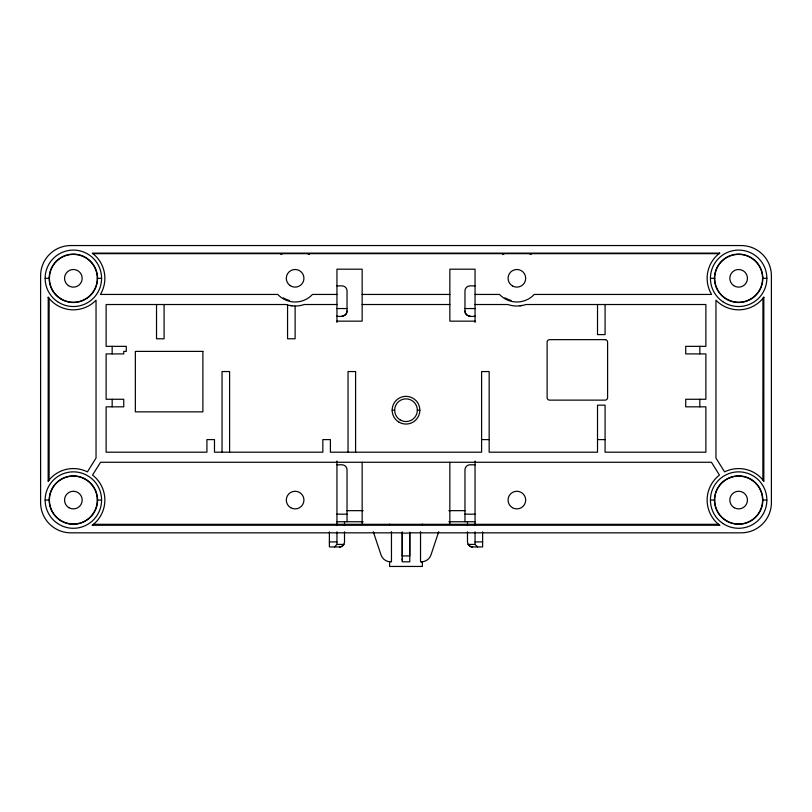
<?xml version="1.0" encoding="UTF-8"?>
<svg xmlns="http://www.w3.org/2000/svg" width="812" height="812" viewBox="0 0 812 812"><rect width="100%" height="100%" fill="white"/><g stroke="black" fill="none" stroke-linecap="round" stroke-linejoin="round"><path stroke-width="1.22" d="M389.618 561.772L389.618 566.451L422.382 566.451L422.382 561.762M409.776 532.134L409.776 561.813L402.224 561.813L402.224 532.134L402.224 556.25M336.95 285.875L341.994 285.875A5.045 5.045 0 0 1 347.028 290.909L347.028 311.067C347.15 316.071 340.644 317.208 336.95 316.112M438.724 531.698L430.979 554.921A10.079 10.079 0 0 1 421.418 561.813L420.535 561.813L420.535 531.698M48.172 481.161L49.126 479.953L49.126 298.43L48.233 297.304L48.172 481.161A31.495 31.495 0 0 1 87.412 471.884L96.039 458.069L96.039 300.176A31.495 31.495 0 0 1 48.172 297.222M763.767 297.304L763.828 297.222A31.495 31.495 0 0 1 715.961 300.176L715.961 458.069L724.588 471.884A31.495 31.495 0 0 1 763.828 481.161L763.828 297.222L762.935 298.359L762.874 479.953L763.767 481.08M334.432 546.943L336.95 544.426L336.95 531.819M719.036 253.659L92.964 253.659M92.274 525.262L93.481 524.308L718.518 524.308L719.726 525.262A31.495 31.495 0 0 1 719.462 475.081L711.454 462.272L100.546 462.272L92.538 475.081A31.495 31.495 0 0 1 92.274 525.262L719.726 525.262M719.645 253.182L719.726 253.121A31.495 31.495 0 0 0 711.586 294.441L534.225 294.441A23.69 23.69 0 0 1 499.532 294.441L475.05 294.441M422.078 561.792L421.418 561.813M336.95 294.441L312.468 294.441A23.69 23.69 0 0 1 277.775 294.441L100.414 294.441A31.495 31.495 0 0 0 92.274 253.121L719.726 253.121M45.137 278.313L49.42 278.313M97.298 278.313L101.581 278.313M710.419 278.313L714.702 278.313M762.58 278.313A23.944 23.944 0 0 0 726.669 257.577A23.944 23.944 0 0 0 726.669 299.039A23.944 23.944 0 0 0 762.58 278.313L766.863 278.313M475.05 285.875L470.006 285.875A5.045 5.045 0 0 0 464.971 290.909L464.971 311.067C464.85 316.071 471.356 317.208 475.05 316.112M362.152 294.441L449.848 294.441M336.95 304.52L304.155 304.52A27.72 27.72 0 0 1 286.088 304.52L106.118 304.52L106.118 346.348L126.276 346.348L126.276 351.393L123.759 351.393L123.759 353.91L106.118 353.91L106.118 399.271L123.759 399.271L123.759 406.832L106.118 406.832L106.118 452.193L206.918 452.193L206.918 439.596L214.48 439.596L214.48 452.193L322.841 452.193L322.841 439.596L330.403 439.596L330.403 452.193L481.597 452.193L481.597 371.551L489.159 371.551L489.159 452.193L597.52 452.193L597.52 405.168L605.082 405.168L605.082 452.193L705.882 452.193L705.882 406.832L685.724 406.832L685.724 399.271L705.882 399.271L705.882 353.91L685.724 353.91L685.724 346.348L705.882 346.348L705.882 304.52L525.912 304.52A27.72 27.72 0 0 1 507.845 304.52L475.05 304.52M362.152 304.52L449.848 304.52M336.95 308.55L347.028 308.55M464.971 308.55L475.05 308.55M336.95 321.156L362.152 321.156L362.152 269.188L336.95 269.188L336.95 322.415M475.05 321.156L449.848 321.156L449.848 269.188L475.05 269.188L475.05 322.415M392.145 410.212L394.662 410.212M417.338 410.212L419.855 410.212M481.597 439.596L489.159 439.596M597.52 439.596L605.082 439.596M336.95 464.789L341.994 464.789A5.045 5.045 0 0 1 347.028 469.833L347.028 521.74M475.05 464.789L470.006 464.789A5.045 5.045 0 0 0 464.971 469.833L464.971 521.74M45.137 500.07L49.42 500.07M97.298 500.07A23.944 23.944 0 0 0 61.387 479.344A23.944 23.944 0 0 0 61.387 520.807A23.944 23.944 0 0 0 97.298 500.07L101.581 500.07M710.419 500.07L714.702 500.07M762.58 500.07A23.944 23.944 0 0 1 726.669 520.807A23.944 23.944 0 0 1 726.669 479.344A23.944 23.944 0 0 1 762.58 500.07L766.863 500.07M346.917 510.657L363.157 510.657M448.843 510.657L465.083 510.657M336.95 514.179L347.028 514.179M464.971 514.179L475.05 514.179M336.95 521.74L363.157 521.74M448.843 521.74L475.05 521.74M389.861 524.613L389.689 524.613A5.055 5.055 0 0 1 389.709 524.116M422.138 524.613L422.311 524.613A5.055 5.055 0 0 0 422.291 524.116M402.224 532.834L70.837 532.834A30.237 30.237 0 0 1 40.6 502.587L40.6 275.796A30.237 30.237 0 0 1 70.837 245.549L741.163 245.549A30.237 30.237 0 0 1 771.4 275.796L771.4 502.587A30.237 30.237 0 0 1 741.163 532.834L409.776 532.834M402.224 533.088L409.776 533.088L409.776 555.936L402.224 555.936M329.388 541.908L336.95 541.908M475.05 541.908L482.612 541.908M336.95 544.426L343.841 544.426M468.159 544.426L475.05 544.426L477.568 546.943M373.276 531.698L381.021 554.921A10.079 10.079 0 0 0 390.582 561.813L391.465 561.813L391.465 531.698M699.832 346.348L699.832 353.91M699.832 399.271L699.832 406.832M605.082 304.52L605.082 334.605L597.52 334.605L597.52 304.52M482.612 531.85L482.612 546.943L472.523 546.943A5.045 5.045 0 0 1 467.489 541.908L467.489 531.819M475.05 461.013L475.05 525.526M475.05 531.819L475.05 544.426M467.489 521.74L467.489 525.526M449.848 462.272L449.848 524.308M402.224 558.341L402.224 560.138M362.152 462.272L362.152 524.308M355.595 452.193L355.595 371.551L348.043 371.551L348.043 452.193M344.511 521.74L344.511 525.526M344.511 531.819L344.511 541.908A5.045 5.045 0 0 1 339.477 546.943L329.388 546.943L329.388 531.85M336.95 461.013L336.95 525.526M295.121 306.033L295.121 338.787L287.56 338.787L287.56 304.977M229.603 452.193L229.603 371.551L222.041 371.551L222.041 452.193M164.085 304.52L164.085 338.787L156.523 338.787L156.523 304.52M112.168 346.348L112.168 353.91M112.168 399.271L112.168 406.832M521.913 305.393A27.547 27.547 0 0 1 519.913 305.688M502.679 254.501A27.72 27.72 0 0 1 504.496 253.517M529.262 253.517A27.72 27.72 0 0 1 531.078 254.501M280.922 254.501A27.72 27.72 0 0 1 282.738 253.517M307.504 253.517A27.72 27.72 0 0 1 309.321 254.501M292.087 305.688A27.547 27.547 0 0 1 290.087 305.393M347.028 311.067A5.045 5.045 0 0 1 341.994 316.112M343.638 544.385A5.41 3.827 0 0 1 339.538 547.156M289.336 300.42A22.858 22.858 0 0 1 283.215 297.821M472.462 547.156A5.41 3.827 0 0 1 468.362 544.385M470.006 316.112A5.045 5.045 0 0 1 464.971 311.067M511.103 300.42A22.858 22.858 0 0 1 504.973 297.821M605.082 339.649L549.643 339.649A2.517 2.517 0 0 0 547.115 342.167L547.115 397.606A2.517 2.517 0 0 0 549.643 400.133L605.082 400.133A2.517 2.517 0 0 0 607.599 397.606L607.599 342.167A2.517 2.517 0 0 0 605.082 339.649M202.888 351.393L135.35 351.393L135.35 411.867L202.888 411.867L202.888 351.393M398.651 421.956A13.865 13.865 0 0 0 419.855 410.699A13.865 13.865 0 0 0 399.494 397.971A13.865 13.865 0 0 0 398.651 421.956M290.706 507.713A8.82 8.82 0 0 0 303.942 500.07A8.82 8.82 0 0 0 290.706 492.437A8.82 8.82 0 0 0 290.706 507.713M512.473 507.713A8.82 8.82 0 0 0 525.699 500.07A8.82 8.82 0 0 0 512.473 492.437A8.82 8.82 0 0 0 512.473 507.713M290.168 285.611A8.82 8.82 0 0 0 303.921 278.952A8.82 8.82 0 0 0 291.275 270.376A8.82 8.82 0 0 0 290.168 285.611M68.401 285.611A8.82 8.82 0 0 0 82.154 278.952A8.82 8.82 0 0 0 69.517 270.376A8.82 8.82 0 0 0 68.401 285.611M61.265 299.263A24.187 24.187 0 0 0 97.552 278.313A24.187 24.187 0 0 0 61.265 257.363A24.187 24.187 0 0 0 61.265 299.263M59.905 298.116A23.944 23.944 0 0 0 97.237 280.059A23.944 23.944 0 0 0 62.94 256.765A23.944 23.944 0 0 0 59.905 298.116M57.54 301.678A28.217 28.217 0 0 0 101.51 280.333A28.217 28.217 0 0 0 61.032 252.928A28.217 28.217 0 0 0 57.54 301.678M68.949 507.713A8.82 8.82 0 0 0 82.185 500.07A8.82 8.82 0 0 0 68.949 492.437A8.82 8.82 0 0 0 68.949 507.713M61.265 521.02A24.187 24.187 0 0 0 97.552 500.07A24.187 24.187 0 0 0 61.265 479.121A24.187 24.187 0 0 0 61.265 521.02M57.54 523.436A28.217 28.217 0 0 0 101.51 502.09A28.217 28.217 0 0 0 61.032 474.685A28.217 28.217 0 0 0 57.54 523.436M726.547 521.02A24.187 24.187 0 0 0 762.823 500.07A24.187 24.187 0 0 0 726.547 479.121A24.187 24.187 0 0 0 726.547 521.02M722.822 523.436A28.217 28.217 0 0 0 766.782 502.09A28.217 28.217 0 0 0 726.314 474.685A28.217 28.217 0 0 0 722.822 523.436M734.231 507.713A8.82 8.82 0 0 0 747.456 500.07A8.82 8.82 0 0 0 734.231 492.437A8.82 8.82 0 0 0 734.231 507.713M726.547 299.263A24.187 24.187 0 0 0 762.823 278.313A24.187 24.187 0 0 0 726.547 257.363A24.187 24.187 0 0 0 726.547 299.263M722.822 301.678A28.217 28.217 0 0 0 766.782 280.333A28.217 28.217 0 0 0 726.314 252.928A28.217 28.217 0 0 0 722.822 301.678M733.683 285.611A8.82 8.82 0 0 0 747.436 278.952A8.82 8.82 0 0 0 734.799 270.376A8.82 8.82 0 0 0 733.683 285.611M512.473 285.946A8.82 8.82 0 0 0 525.699 278.313A8.82 8.82 0 0 0 512.473 270.67A8.82 8.82 0 0 0 512.473 285.946M399.991 419.824A11.338 11.338 0 0 0 417.338 410.608A11.338 11.338 0 0 0 400.681 400.194A11.338 11.338 0 0 0 399.991 419.824"/></g></svg>
